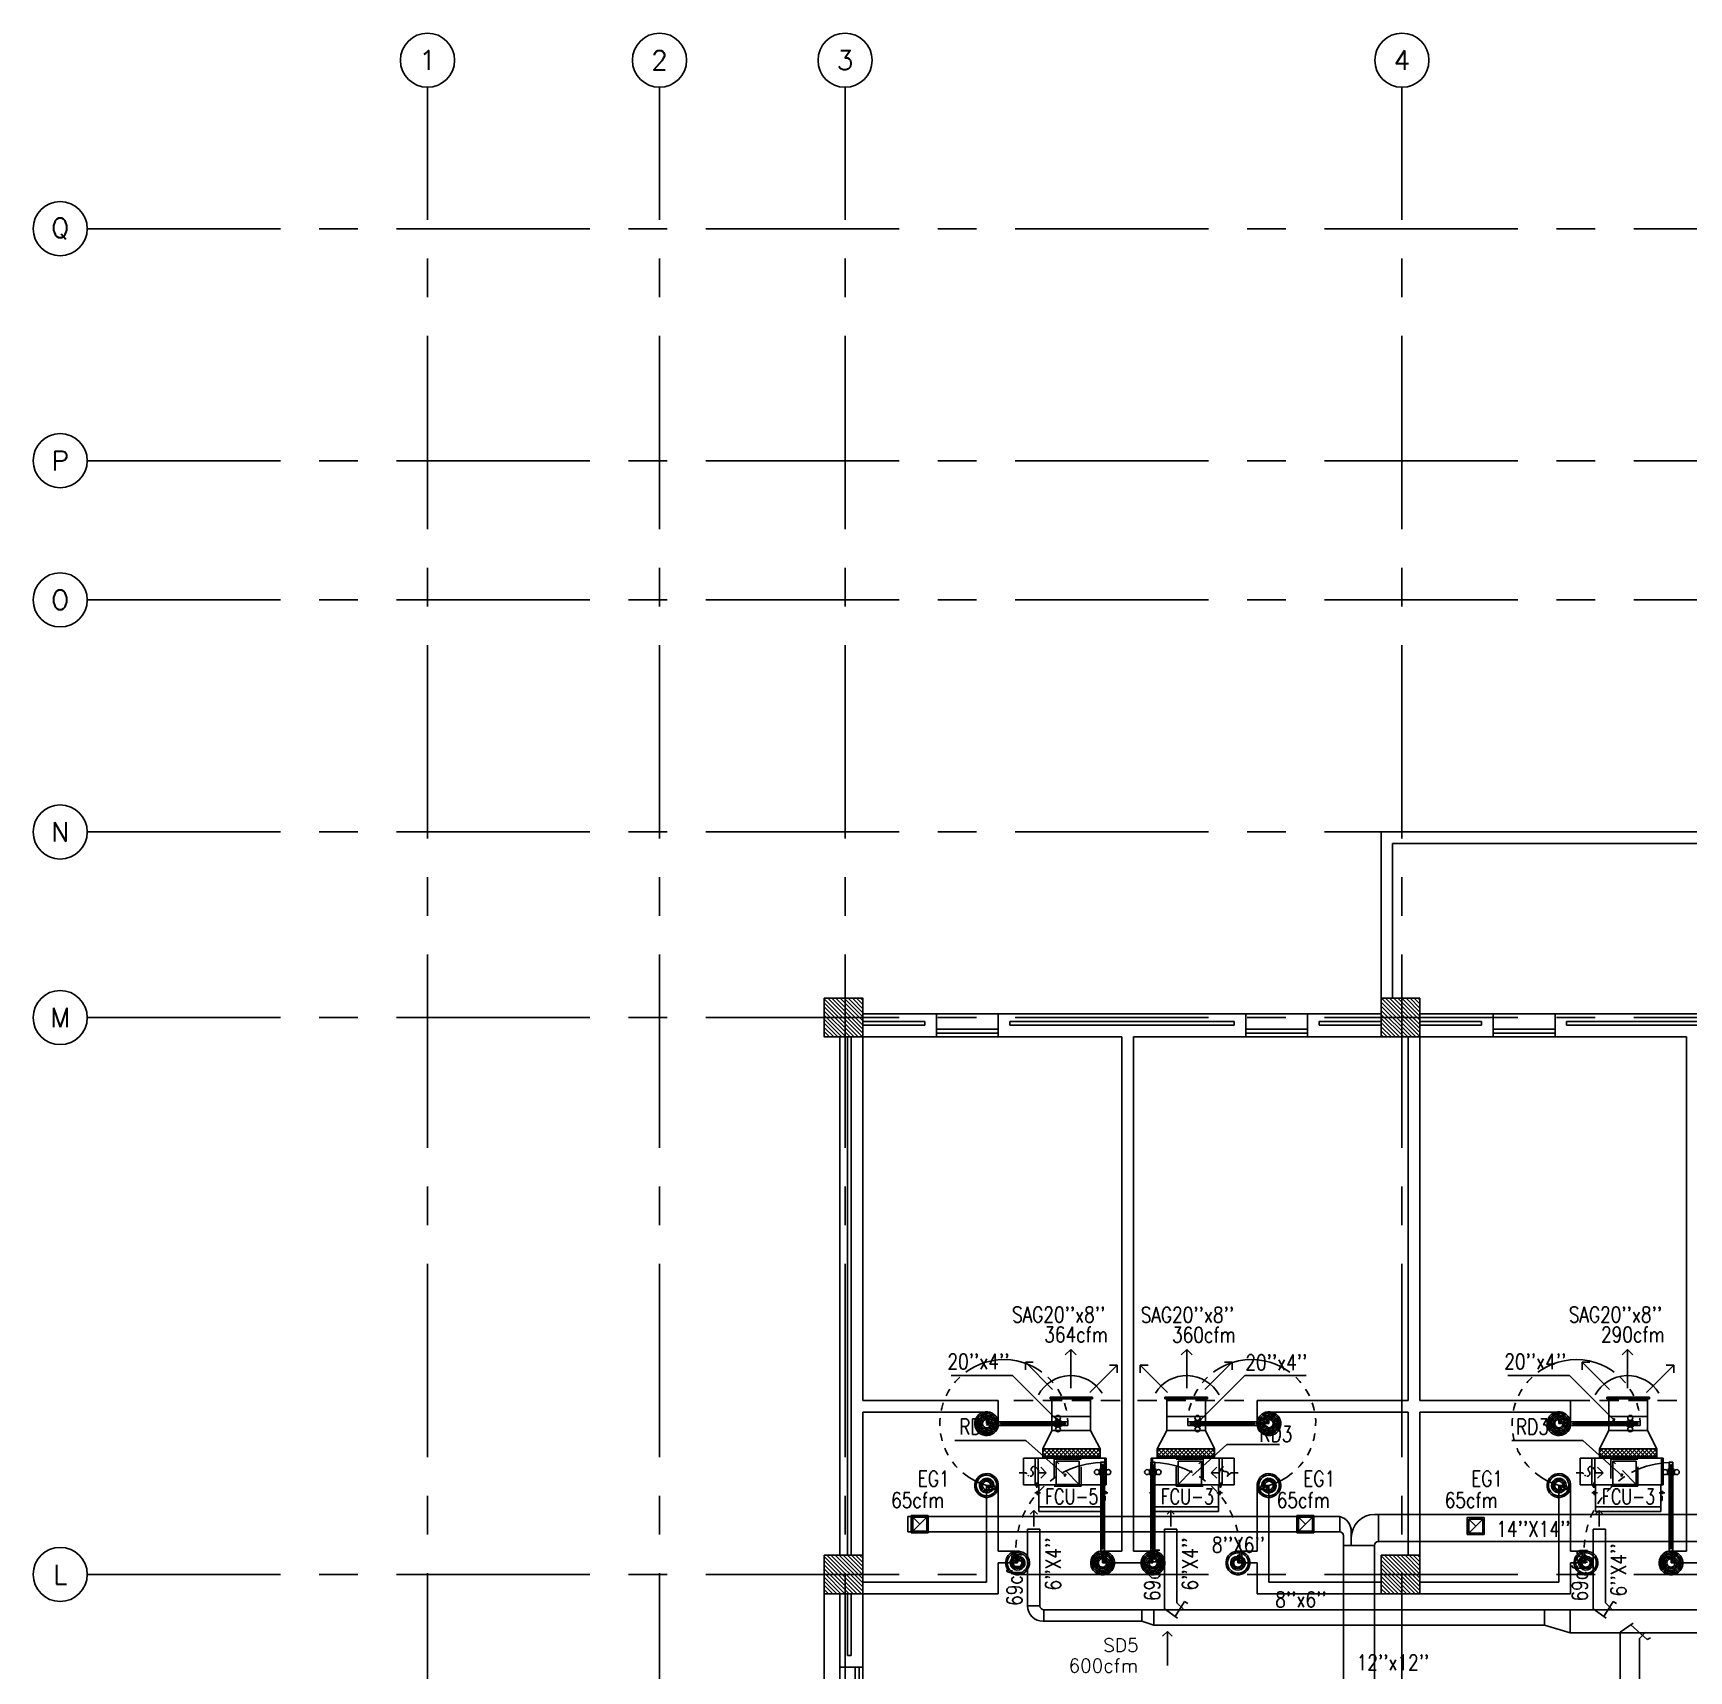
# Model space of a CAD drawing. Extents: x 417866200 to 417866302, y 43498034 to 43498122.
# Drawn here: x 417866199.88 to 417866221.3, y 43498090.81 to 43498111.99 of the extents above; entities that cross this region are included whole.
import ezdxf
from ezdxf.enums import TextEntityAlignment as Align

# ---------------------------------------------------------------- set-up
doc = ezdxf.new("R2010")
doc.units = 0
doc.header["$MEASUREMENT"] = 0
doc.linetypes.add('CENTERX2', pattern=[4, 2.5, -0.5, 0.5, -0.5])
doc.linetypes.add('HIDDEN', pattern=[0.375, 0.25, -0.125])
doc.layers.get('0').update_dxf_attribs({"linetype": 'CONTINUOUS'})
for name, color, linetype in [('AX', 9, 'CONTINUOUS'), ('AX-CR', 2, 'CONTINUOUS'), ('AX-TXT', 6, 'CONTINUOUS'), ('AXES', 11, 'CENTERX2'), ('COL', 7, 'CONTINUOUS'), ('DOOR', 9, 'CONTINUOUS'), ('DUCT', 6, 'CONTINUOUS'), ('EXDUCT', 10, 'CONTINUOUS'), ('FCU', 6, 'CONTINUOUS'), ('HAT', 11, 'CONTINUOUS'), ('INSUL', 9, 'CONTINUOUS'), ('M-EGU.', 2, 'CONTINUOUS'), ('M-FILX', 2, 'CONTINUOUS'), ('M-TEXT', 2, 'CONTINUOUS'), ('PROJ-L', 9, 'CONTINUOUS'), ('PSUPPLY', 3, 'HIDDEN'), ('SCD', 2, 'CONTINUOUS'), ('TEXT-A', 2, 'CONTINUOUS'), ('WALL', 9, 'CONTINUOUS'), ('WIN', 9, 'CONTINUOUS')]:
    doc.layers.add(name, color=color, linetype=linetype)
doc.styles.add('ROMANS', font='ROMANS.shx', dxfattribs={"width": 0.6})

# ---------------------------------------------------------------- blocks, each defined once
blk = doc.blocks.new('AXU')
at = {"layer": 'AX-CR'}
blk.add_circle((0, 350), 350, dxfattribs=at)
at = {"layer": 'AX-TXT', "style": 'ROMANS'}
blk.add_attdef('AX', text='', height=250, dxfattribs=at).set_placement((0, 350), align=Align.MIDDLE)
blk = doc.blocks.new('AXL')
at = {"layer": 'AX-CR'}
blk.add_circle((-350, 0), 350, dxfattribs=at)
at = {"layer": 'AX-TXT', "style": 'ROMANS'}
blk.add_attdef('AX', text='', height=250, dxfattribs=at).set_placement((-350, 0), align=Align.MIDDLE)
blk = doc.blocks.new('*X85')
at = {"color": 0}
for p, q in [((253129, 177132), (253586, 177590)), ((253129, 177185), (253533, 177590)), ((253129, 177238), (253480, 177590)), ((253129, 177291), (253427, 177590)), ((253129, 177344), (253374, 177590)), ((253129, 177397), (253321, 177590)), ((253129, 177450), (253268, 177590)), ((253129, 177503), (253215, 177590)), ((253129, 177557), (253162, 177590)), ((253139, 177090), (253629, 177579)), ((253192, 177090), (253629, 177526)), ((253245, 177090), (253629, 177473)), ((253298, 177090), (253629, 177420)), ((253351, 177090), (253629, 177367)), ((253404, 177090), (253629, 177314)), ((253457, 177090), (253629, 177261)), ((253510, 177090), (253629, 177208)), ((253563, 177090), (253629, 177155)), ((253616, 177090), (253629, 177102))]:
    blk.add_line(p, q, dxfattribs=at)
blk = doc.blocks.new('*X86')
at = {"color": 0}
for p, q in [((245927, 177090), (246427, 177590)), ((245929, 177145), (246374, 177590)), ((245929, 177198), (246321, 177590)), ((245929, 177251), (246267, 177590)), ((245929, 177304), (246214, 177590)), ((245929, 177357), (246161, 177590)), ((245929, 177410), (246108, 177590)), ((245929, 177463), (246055, 177590)), ((245929, 177516), (246002, 177590)), ((245929, 177569), (245949, 177590)), ((245980, 177090), (246429, 177539)), ((246033, 177090), (246429, 177486)), ((246086, 177090), (246429, 177433)), ((246139, 177090), (246429, 177380)), ((246192, 177090), (246429, 177327)), ((246245, 177090), (246429, 177274)), ((246298, 177090), (246429, 177220)), ((246351, 177090), (246429, 177167)), ((246404, 177090), (246429, 177114))]:
    blk.add_line(p, q, dxfattribs=at)
blk = doc.blocks.new('DOOR100')
at = {"layer": 'DOOR', "color": 7, "linetype": 'ByBlock'}
for p, q in [((-75, 1250), (-75, 1300)), ((-75, 1300), (-25, 1300)), ((-25, 1300), (-75, 1300)), ((-25, 1250), (-25, 1300)), ((-91, 1205), (-91, 1140)), ((-82, 1205), (-91, 1205)), ((-82, 1140), (-91, 1140)), ((-82, 1128), (-82, 1218)), ((-75, 1218), (-82, 1218)), ((-82, 1205), (-82, 1140)), ((-75, 1128), (-82, 1128)), ((-58, 1250), (-75, 1250)), ((-58, 1250), (-58, 1270)), ((-42, 1270), (-58, 1270)), ((-42, 1250), (-42, 1270)), ((-25, 1250), (-42, 1250)), ((-25, 1218), (-18, 1218)), ((-25, 1128), (-18, 1128)), ((-18, 1128), (-18, 1218)), ((-18, 1205), (-18, 1140)), ((-18, 1205), (-9, 1205)), ((-18, 1140), (-9, 1140)), ((-9, 1205), (-9, 1140)), ((-1200, 0), (-1200, 150)), ((-1200, 150), (-1175, 150)), ((-1200, 150), (-1200, 0)), ((-1150, 0), (-1200, 114)), ((-1150, 0), (-1200, 40)), ((-1150, 0), (-1200, 0)), ((-1175, 150), (-1175, 100)), ((-1175, 100), (-1150, 100)), ((-1150, 0), (-1163, 100)), ((-1150, 100), (-1150, 0)), ((-75, 200), (-58, 200)), ((-75, 150), (-75, 200)), ((-75, 150), (-25, 150)), ((-58, 200), (-58, 180)), ((-58, 180), (-42, 180)), ((-50, 0), (0, 114)), ((-50, 100), (-50, 0)), ((-50, 0), (-37, 100)), ((-25, 100), (-50, 100)), ((-50, 0), (0, 40)), ((-50, 0), (0, 0)), ((-42, 200), (-25, 200)), ((-42, 180), (-42, 200)), ((-25, 200), (-25, 150)), ((0, 150), (-25, 150)), ((-25, 150), (-25, 100)), ((0, 0), (0, 150)), ((0, 150), (0, 0))]:
    blk.add_line(p, q, dxfattribs=at)
at = {"layer": 'DOOR', "linetype": 'ByBlock'}
for p, q in [((-75, 1250), (-75, 200)), ((-58, 200), (-58, 1250)), ((-42, 200), (-42, 1250)), ((-25, 200), (-25, 1250))]:
    blk.add_line(p, q, dxfattribs=at)
at = {"layer": 'DOOR', "color": 7, "linetype": 'ByBlock'}
for centre in [(-124, 1173), (24, 1173)]:
    blk.add_circle(centre, 32.4, dxfattribs=at)
at = {"layer": 'DOOR', "linetype": 'HIDDEN', "ltscale": 0.5}
blk.add_arc((-25, 150), 1150, 90, 180, dxfattribs=at)
at = {"layer": 'DOOR', "color": 7, "linetype": 'ByBlock'}
for centre, radius, start, end in [((-1150, 0), 154, 103.7142, 108.8947), ((-1150, 0), 134, 100.72, 111.8402), ((-1150, 0), 94.4, 90, 121.9818), ((-1150, 0), 74.4, 90, 132.2236), ((-1150, 0), 54.4, 90, 156.7926), ((-1150, 0), 34.4, 90, 180), ((-1150, 0), 14.4, 90, 180), ((-50, 0), 94.4, 58.0182, 90), ((-50, 0), 74.4, 47.7764, 90), ((-50, 0), 54.4, 23.2074, 90), ((-50, 0), 34.4, 0, 90), ((-50, 0), 14.4, 0, 90), ((-50, 0), 134, 68.1598, 79.28), ((-50, 0), 114, 64.0838, 77.3774), ((-50, 0), 154, 71.1053, 76.2858)]:
    blk.add_arc(centre, radius, start, end, dxfattribs=at)
blk = doc.blocks.new('DOOR90')
at = {"layer": 'DOOR', "color": 7, "linetype": 'ByBlock'}
for p, q in [((-150, 0), (0, 0)), ((-150, 0), (-150, -25)), ((0, -50), (-114, 0)), ((0, -50), (-40, 0)), ((0, -50), (0, 0)), ((-1000, -25), (-1050, -25)), ((-1050, -75), (-1050, -25)), ((-1050, -25), (-1050, -75)), ((-1000, -75), (-1050, -75)), ((-1000, -42), (-1020, -42)), ((-1020, -42), (-1020, -58)), ((-1000, -58), (-1020, -58)), ((-1000, -25), (-1000, -42)), ((-1000, -58), (-1000, -75)), ((-878, -18), (-968, -18)), ((-968, -25), (-968, -18)), ((-968, -75), (-968, -82)), ((-878, -82), (-968, -82)), ((-955, -9), (-890, -9)), ((-955, -18), (-955, -9)), ((-955, -18), (-890, -18)), ((-955, -82), (-890, -82)), ((-955, -82), (-955, -91)), ((-955, -91), (-890, -91)), ((-890, -18), (-890, -9)), ((-890, -82), (-890, -91)), ((-878, -25), (-878, -18)), ((-878, -75), (-878, -82)), ((-200, -25), (-150, -25)), ((-200, -42), (-200, -25)), ((-180, -42), (-200, -42)), ((-200, -58), (-180, -58)), ((-200, -75), (-200, -58)), ((-150, -75), (-200, -75)), ((-180, -58), (-180, -42)), ((-150, -25), (-100, -25)), ((-150, -75), (-150, -25)), ((-100, -25), (-100, -50)), ((0, -50), (-100, -37)), ((-100, -50), (0, -50)), ((0, -850), (-114, -900)), ((-100, -875), (-100, -850)), ((0, -850), (-100, -863)), ((-100, -850), (0, -850)), ((0, -850), (-40, -900)), ((0, -850), (0, -900)), ((-150, -875), (-100, -875)), ((-150, -900), (-150, -875)), ((-150, -900), (0, -900)), ((0, -900), (-150, -900))]:
    blk.add_line(p, q, dxfattribs=at)
at = {"layer": 'DOOR', "linetype": 'ByBlock'}
for p, q in [((-200, -25), (-1000, -25)), ((-200, -42), (-1000, -42)), ((-200, -58), (-1000, -58)), ((-1000, -75), (-200, -75))]:
    blk.add_line(p, q, dxfattribs=at)
at = {"layer": 'DOOR', "color": 7, "linetype": 'ByBlock'}
for centre in [(-923, 24), (-923, -124)]:
    blk.add_circle(centre, 32.4, dxfattribs=at)
for centre, radius, start, end in [((0, -50), 154, 161.1053, 166.2858), ((0, -50), 94.4, 148.0182, 180), ((0, -50), 134, 158.1598, 169.28), ((0, -50), 114, 154.0838, 167.3774), ((0, -50), 74.4, 137.7764, 180), ((0, -50), 54.4, 113.2074, 180), ((0, -50), 34.4, 90, 180), ((0, -50), 14.4, 90, 180), ((0, -850), 94.4, 180, 211.9818), ((0, -850), 74.4, 180, 222.2236), ((0, -850), 54.4, 180, 246.7926), ((0, -850), 34.4, 180, 270), ((0, -850), 14.4, 180, 270), ((0, -850), 154, 193.7142, 198.8947), ((0, -850), 134, 190.72, 201.8402)]:
    blk.add_arc(centre, radius, start, end, dxfattribs=at)
at = {"layer": 'DOOR', "linetype": 'HIDDEN', "ltscale": 0.5}
blk.add_arc((-222, -50), 828, 178.2701, 275.003, dxfattribs=at)
blk = doc.blocks.new('*X94')
at = {"color": 0}
for p, q in [((253129, 169920), (253599, 170390)), ((253129, 169973), (253545, 170390)), ((253129, 170026), (253492, 170390)), ((253129, 170079), (253439, 170390)), ((253129, 170132), (253386, 170390)), ((253129, 170185), (253333, 170390)), ((253129, 170238), (253280, 170390)), ((253129, 170291), (253227, 170390)), ((253129, 170344), (253174, 170390)), ((253152, 169890), (253629, 170367)), ((253205, 169890), (253629, 170314)), ((253258, 169890), (253629, 170261)), ((253311, 169890), (253629, 170208)), ((253364, 169890), (253629, 170155)), ((253417, 169890), (253629, 170102)), ((253470, 169890), (253629, 170049)), ((253523, 169890), (253629, 169996)), ((253576, 169890), (253629, 169942))]:
    blk.add_line(p, q, dxfattribs=at)
blk = doc.blocks.new('COL50')
at = {"layer": 'COL'}
blk.add_lwpolyline([(-250, 250), (-250, -250), (250, -250), (250, 250)], close=True, dxfattribs=at)
blk = doc.blocks.new('*X93')
at = {"color": 0}
for p, q in [((245929, 169932), (246386, 170390)), ((245929, 169985), (246333, 170390)), ((245929, 170038), (246280, 170390)), ((245929, 170091), (246227, 170390)), ((245929, 170144), (246174, 170390)), ((245929, 170197), (246121, 170390)), ((245929, 170250), (246068, 170390)), ((245929, 170303), (246015, 170390)), ((245929, 170357), (245962, 170390)), ((245939, 169890), (246429, 170379)), ((245992, 169890), (246429, 170326)), ((246045, 169890), (246429, 170273)), ((246098, 169890), (246429, 170220)), ((246151, 169890), (246429, 170167)), ((246204, 169890), (246429, 170114)), ((246257, 169890), (246429, 170061)), ((246310, 169890), (246429, 170008)), ((246363, 169890), (246429, 169955)), ((246416, 169890), (246429, 169902))]:
    blk.add_line(p, q, dxfattribs=at)
blk = doc.blocks.new('*X113')
at = {"color": 0}
for p, q in [((16890, -2467), (16943, -2414)), ((16890, -2520), (16990, -2420)), ((16990, -2565), (16890, -2465)), ((16890, -2573), (16990, -2473)), ((16990, -2619), (16890, -2519)), ((16890, -2626), (16990, -2526)), ((16990, -2512), (16892, -2414)), ((16990, -2459), (16945, -2414)), ((16990, -2672), (16890, -2572)), ((16890, -2679), (16990, -2579)), ((16990, -2725), (16890, -2625)), ((16890, -2732), (16990, -2632)), ((16990, -2778), (16890, -2678)), ((16890, -2785), (16990, -2685)), ((16990, -2831), (16890, -2731)), ((16890, -2838), (16990, -2738)), ((16990, -2884), (16890, -2784)), ((16890, -2891), (16990, -2791)), ((16990, -2937), (16890, -2837)), ((16890, -2944), (16990, -2844)), ((16990, -2990), (16890, -2890)), ((16890, -2997), (16990, -2897)), ((16990, -3043), (16890, -2943)), ((16890, -3050), (16990, -2950)), ((16990, -3096), (16890, -2996)), ((16890, -3103), (16990, -3003)), ((16990, -3149), (16890, -3049)), ((16944, -3155), (16890, -3102)), ((16892, -3155), (16990, -3056)), ((16945, -3155), (16990, -3109))]:
    blk.add_line(p, q, dxfattribs=at)
blk = doc.blocks.new('*X114')
at = {"color": 0}
for p, q in [((16890, -2467), (16943, -2414)), ((16890, -2520), (16990, -2420)), ((16990, -2565), (16890, -2465)), ((16890, -2573), (16990, -2473)), ((16990, -2619), (16890, -2519)), ((16890, -2626), (16990, -2526)), ((16990, -2512), (16892, -2414)), ((16990, -2459), (16945, -2414)), ((16990, -2672), (16890, -2572)), ((16890, -2679), (16990, -2579)), ((16990, -2725), (16890, -2625)), ((16890, -2732), (16990, -2632)), ((16990, -2778), (16890, -2678)), ((16890, -2785), (16990, -2685)), ((16990, -2831), (16890, -2731)), ((16890, -2838), (16990, -2738)), ((16990, -2884), (16890, -2784)), ((16890, -2891), (16990, -2791)), ((16990, -2937), (16890, -2837)), ((16890, -2944), (16990, -2844)), ((16990, -2990), (16890, -2890)), ((16890, -2997), (16990, -2897)), ((16990, -3043), (16890, -2943)), ((16890, -3050), (16990, -2950)), ((16990, -3096), (16890, -2996)), ((16890, -3103), (16990, -3003)), ((16990, -3149), (16890, -3049)), ((16944, -3155), (16890, -3102)), ((16892, -3155), (16990, -3056)), ((16945, -3155), (16990, -3109))]:
    blk.add_line(p, q, dxfattribs=at)

msp = doc.modelspace()

# ---------------------------------------------------------------- linework, layer by layer
at = {"layer": 'AXES'}
for p, q in [((417866204.984, 43498033.573), (417866204.984, 43498111.285)), ((417866207.984, 43498033.573), (417866207.984, 43498111.285)), ((417866210.384, 43498033.573), (417866210.384, 43498111.285)), ((417866217.584, 43498033.573), (417866217.584, 43498111.285)), ((417866200.584, 43498109.457), (417866268.624, 43498109.457)), ((417866200.584, 43498106.457), (417866268.624, 43498106.457)), ((417866200.584, 43498104.657), (417866268.624, 43498104.657)), ((417866200.584, 43498101.657), (417866268.624, 43498101.657)), ((417866200.584, 43498099.257), (417866268.624, 43498099.257)), ((417866200.584, 43498092.057), (417866268.624, 43498092.057))]:
    msp.add_line(p, q, dxfattribs=at)
at = {"layer": 'COL'}
for points in [[(417866210.114, 43498099.007), (417866210.114, 43498099.507), (417866210.614, 43498099.507), (417866210.614, 43498099.007)], [(417866217.314, 43498099.007), (417866217.314, 43498099.507), (417866217.814, 43498099.507), (417866217.814, 43498099.007)]]:
    msp.add_lwpolyline(points, close=True, dxfattribs=at)
at = {"layer": 'DUCT', "linetype": 'Continuous'}
for p, q in [((417866213.059, 43498094.101), (417866213.059, 43498093.918)), ((417866213.559, 43498094.101), (417866213.559, 43498093.918)), ((417866214.544, 43498094.101), (417866214.544, 43498093.918)), ((417866215.044, 43498094.101), (417866215.044, 43498093.918)), ((417866220.259, 43498094.101), (417866220.259, 43498093.918)), ((417866220.759, 43498094.101), (417866220.759, 43498093.918)), ((417866213.059, 43498093.918), (417866212.941, 43498093.683)), ((417866213.559, 43498093.918), (417866213.059, 43498093.918)), ((417866213.682, 43498093.683), (417866213.559, 43498093.918)), ((417866214.421, 43498093.683), (417866214.544, 43498093.918)), ((417866214.544, 43498093.918), (417866215.044, 43498093.918)), ((417866215.044, 43498093.918), (417866215.162, 43498093.683)), ((417866220.259, 43498093.918), (417866220.141, 43498093.683)), ((417866220.759, 43498093.918), (417866220.259, 43498093.918)), ((417866220.882, 43498093.683), (417866220.759, 43498093.918))]:
    msp.add_line(p, q, dxfattribs=at)
at = {"layer": 'DUCT'}
for p, q in [((417866212.904, 43498092.641), (417866212.744, 43498092.641)), ((417866212.744, 43498091.651), (417866212.744, 43498092.641)), ((417866212.904, 43498092.641), (417866212.904, 43498091.651)), ((417866214.674, 43498092.641), (417866214.514, 43498092.641)), ((417866214.514, 43498091.611), (417866214.514, 43498092.641)), ((417866214.674, 43498092.641), (417866214.674, 43498091.691)), ((417866220.216, 43498092.641), (417866220.056, 43498092.641)), ((417866220.056, 43498091.611), (417866220.056, 43498092.641)), ((417866220.216, 43498092.641), (417866220.216, 43498091.691)), ((417866212.904, 43498091.651), (417866212.744, 43498091.651)), ((417866214.653, 43498091.514), (417866214.773, 43498091.705)), ((417866214.754, 43498091.611), (417866214.674, 43498091.691)), ((417866214.773, 43498091.705), (417866214.818, 43498091.682)), ((417866214.773, 43498091.705), (417866214.773, 43498091.705)), ((417866220.194, 43498091.514), (417866220.315, 43498091.705)), ((417866220.296, 43498091.611), (417866220.216, 43498091.691)), ((417866220.315, 43498091.705), (417866220.36, 43498091.682)), ((417866220.315, 43498091.705), (417866220.315, 43498091.705)), ((417866212.954, 43498091.601), (417866212.954, 43498091.451)), ((417866234.322, 43498091.601), (417866212.954, 43498091.601)), ((417866214.22, 43498091.601), (417866214.22, 43498091.451)), ((417866214.377, 43498091.401), (417866214.22, 43498091.451)), ((417866214.377, 43498091.601), (417866214.377, 43498091.401)), ((417866214.514, 43498091.611), (417866214.682, 43498091.493)), ((417866219.429, 43498091.401), (417866219.429, 43498091.601)), ((417866219.762, 43498091.301), (417866219.762, 43498091.601)), ((417866220.056, 43498091.611), (417866220.224, 43498091.493)), ((417866219.762, 43498091.301), (417866219.429, 43498091.401)), ((417866220.406, 43498091.31), (417866220.574, 43498091.428)), ((417866220.406, 43498091.31), (417866220.406, 43498089.178)), ((417866220.544, 43498091.407), (417866220.754, 43498091.216)), ((417866220.736, 43498091.31), (417866220.656, 43498091.23)), ((417866220.656, 43498089.178), (417866220.656, 43498091.23)), ((417866220.754, 43498091.216), (417866220.8, 43498091.239)), ((417866220.754, 43498091.216), (417866220.754, 43498091.216))]:
    msp.add_line(p, q, dxfattribs=at)
at = {"layer": 'DUCT', "linetype": 'ByBlock'}
for p, q in [((417866214.22, 43498091.451), (417866212.944, 43498091.451)), ((417866219.429, 43498091.401), (417866214.377, 43498091.401)), ((417866227.096, 43498091.301), (417866219.762, 43498091.301))]:
    msp.add_line(p, q, dxfattribs=at)
at = {"layer": 'DUCT'}
for centre, radius in [((417866212.944, 43498091.651), 0.2), ((417866212.954, 43498091.651), 0.05)]:
    msp.add_arc(centre, radius, 180, 270, dxfattribs=at)
at = {"layer": 'EXDUCT', "linetype": 'ByBlock'}
for p, q in [((417866211.195, 43498092.607), (417866211.195, 43498092.807)), ((417866216.78, 43498092.807), (417866211.195, 43498092.807)), ((417866216.78, 43498092.607), (417866216.78, 43498092.807)), ((417866217.23, 43498092.832), (417866232.976, 43498092.832)), ((417866217.28, 43498092.482), (417866217.28, 43498092.832)), ((417866216.78, 43498092.607), (417866211.195, 43498092.607)), ((417866216.83, 43498080.938), (417866216.83, 43498092.557)), ((417866216.93, 43498092.432), (417866216.93, 43498092.607)), ((417866217.23, 43498092.432), (417866216.83, 43498092.432)), ((417866217.23, 43498087.31), (417866217.23, 43498092.432)), ((417866217.28, 43498092.482), (417866232.976, 43498092.482))]:
    msp.add_line(p, q, dxfattribs=at)
for centre, radius, start, end in [((417866216.73, 43498092.613), 0.2, 358.1396, 75.6002), ((417866217.23, 43498092.532), 0.3, 90, 180), ((417866216.78, 43498092.557), 0.05, 0, 90), ((417866217.28, 43498092.432), 0.05, 90, 180)]:
    msp.add_arc(centre, radius, start, end, dxfattribs=at)
at = {"layer": 'FCU', "color": 3}
for p, q in [((417866212.941, 43498093.683), (417866212.941, 43498093.56)), ((417866213.682, 43498093.683), (417866212.941, 43498093.683)), ((417866213.682, 43498093.583), (417866212.941, 43498093.583)), ((417866213.682, 43498093.683), (417866213.682, 43498093.56)), ((417866214.421, 43498093.683), (417866215.162, 43498093.683)), ((417866214.421, 43498093.683), (417866214.421, 43498093.56)), ((417866214.421, 43498093.583), (417866215.162, 43498093.583)), ((417866215.162, 43498093.683), (417866215.162, 43498093.56)), ((417866220.141, 43498093.683), (417866220.141, 43498093.56)), ((417866220.882, 43498093.683), (417866220.141, 43498093.683)), ((417866220.882, 43498093.583), (417866220.141, 43498093.583)), ((417866220.882, 43498093.683), (417866220.882, 43498093.56)), ((417866212.842, 43498093.56), (417866212.69, 43498093.56)), ((417866212.69, 43498093.56), (417866212.69, 43498093.217)), ((417866212.881, 43498093.217), (417866212.881, 43498093.56)), ((417866213.742, 43498093.217), (417866213.742, 43498093.56)), ((417866214.361, 43498093.217), (417866214.361, 43498093.56)), ((417866215.222, 43498093.217), (417866215.222, 43498093.56)), ((417866215.261, 43498093.56), (417866215.413, 43498093.56)), ((417866215.413, 43498093.56), (417866215.413, 43498093.217)), ((417866220.042, 43498093.56), (417866219.89, 43498093.56)), ((417866219.89, 43498093.56), (417866219.89, 43498093.217)), ((417866220.081, 43498093.217), (417866220.081, 43498093.56)), ((417866220.942, 43498093.217), (417866220.942, 43498093.56)), ((417866212.69, 43498093.217), (417866212.842, 43498093.217)), ((417866212.854, 43498093.192), (417866212.854, 43498093.217)), ((417866212.854, 43498093.192), (417866212.874, 43498093.192)), ((417866212.864, 43498093.176), (417866212.864, 43498093.245)), ((417866212.874, 43498093.192), (417866212.874, 43498093.217)), ((417866215.229, 43498093.192), (417866215.229, 43498093.217)), ((417866215.249, 43498093.192), (417866215.229, 43498093.192)), ((417866215.239, 43498093.176), (417866215.239, 43498093.245)), ((417866215.249, 43498093.192), (417866215.249, 43498093.217)), ((417866215.413, 43498093.217), (417866215.261, 43498093.217)), ((417866219.89, 43498093.217), (417866220.042, 43498093.217)), ((417866220.054, 43498093.192), (417866220.054, 43498093.217)), ((417866220.054, 43498093.192), (417866220.074, 43498093.192)), ((417866220.064, 43498093.176), (417866220.064, 43498093.245)), ((417866220.074, 43498093.192), (417866220.074, 43498093.217)), ((417866212.839, 43498093.113), (417866212.912, 43498093.113)), ((417866212.859, 43498093.123), (417866212.889, 43498093.123)), ((417866212.859, 43498093.103), (417866212.859, 43498093.123)), ((417866212.859, 43498093.103), (417866212.889, 43498093.103)), ((417866212.874, 43498093.084), (417866212.874, 43498093.14)), ((417866213.733, 43498092.932), (417866212.889, 43498092.932)), ((417866213.783, 43498093.113), (417866213.711, 43498093.113)), ((417866213.763, 43498093.123), (417866213.733, 43498093.123)), ((417866213.763, 43498093.103), (417866213.733, 43498093.103)), ((417866213.748, 43498093.068), (417866213.733, 43498093.068)), ((417866213.748, 43498093.013), (417866213.733, 43498093.013)), ((417866213.748, 43498093.093), (417866213.748, 43498093.14)), ((417866213.748, 43498093.013), (417866213.748, 43498093.068)), ((417866213.763, 43498093.103), (417866213.763, 43498093.123)), ((417866214.319, 43498093.113), (417866214.392, 43498093.113)), ((417866214.339, 43498093.103), (417866214.339, 43498093.123)), ((417866214.339, 43498093.123), (417866214.369, 43498093.123)), ((417866214.339, 43498093.103), (417866214.369, 43498093.103)), ((417866214.354, 43498093.093), (417866214.354, 43498093.14)), ((417866214.354, 43498093.068), (417866214.369, 43498093.068)), ((417866214.354, 43498093.013), (417866214.354, 43498093.068)), ((417866214.354, 43498093.013), (417866214.369, 43498093.013)), ((417866214.369, 43498092.932), (417866215.214, 43498092.932)), ((417866215.264, 43498093.113), (417866215.191, 43498093.113)), ((417866215.244, 43498093.123), (417866215.214, 43498093.123)), ((417866215.244, 43498093.103), (417866215.214, 43498093.103)), ((417866215.229, 43498093.084), (417866215.229, 43498093.14)), ((417866215.244, 43498093.103), (417866215.244, 43498093.123)), ((417866220.039, 43498093.113), (417866220.112, 43498093.113)), ((417866220.059, 43498093.123), (417866220.089, 43498093.123)), ((417866220.059, 43498093.103), (417866220.059, 43498093.123)), ((417866220.059, 43498093.103), (417866220.089, 43498093.103)), ((417866220.074, 43498093.084), (417866220.074, 43498093.14)), ((417866220.933, 43498092.932), (417866220.089, 43498092.932)), ((417866220.983, 43498093.113), (417866220.911, 43498093.113)), ((417866220.963, 43498093.123), (417866220.933, 43498093.123)), ((417866220.963, 43498093.103), (417866220.933, 43498093.103)), ((417866220.948, 43498093.068), (417866220.933, 43498093.068)), ((417866220.948, 43498093.013), (417866220.933, 43498093.013)), ((417866220.948, 43498093.093), (417866220.948, 43498093.14)), ((417866220.948, 43498093.013), (417866220.948, 43498093.068)), ((417866220.963, 43498093.103), (417866220.963, 43498093.123))]:
    msp.add_line(p, q, dxfattribs=at)
at = {"layer": 'FCU', "color": 6}
for p, q in [((417866212.842, 43498093.56), (417866212.842, 43498093.217)), ((417866213.762, 43498093.56), (417866212.842, 43498093.56)), ((417866213.762, 43498093.217), (417866213.762, 43498093.56)), ((417866214.341, 43498093.217), (417866214.341, 43498093.56)), ((417866214.341, 43498093.56), (417866215.261, 43498093.56)), ((417866215.261, 43498093.56), (417866215.261, 43498093.217)), ((417866220.042, 43498093.56), (417866220.042, 43498093.217)), ((417866220.962, 43498093.56), (417866220.042, 43498093.56)), ((417866220.962, 43498093.217), (417866220.962, 43498093.56)), ((417866212.842, 43498093.217), (417866213.762, 43498093.217)), ((417866212.889, 43498092.871), (417866212.889, 43498093.217)), ((417866213.733, 43498092.871), (417866213.733, 43498093.217)), ((417866215.261, 43498093.217), (417866214.341, 43498093.217)), ((417866214.369, 43498092.871), (417866214.369, 43498093.217)), ((417866215.214, 43498092.871), (417866215.214, 43498093.217)), ((417866220.042, 43498093.217), (417866220.962, 43498093.217)), ((417866220.089, 43498092.871), (417866220.089, 43498093.217)), ((417866220.933, 43498092.871), (417866220.933, 43498093.217)), ((417866213.733, 43498092.871), (417866212.889, 43498092.871)), ((417866214.369, 43498092.871), (417866215.214, 43498092.871)), ((417866220.933, 43498092.871), (417866220.089, 43498092.871))]:
    msp.add_line(p, q, dxfattribs=at)
at = {"layer": 'FCU', "color": 2}
for p, q in [((417866214.594, 43498092.883), (417866214.547, 43498092.836)), ((417866214.594, 43498092.676), (417866214.594, 43498092.883)), ((417866214.641, 43498092.836), (417866214.594, 43498092.883))]:
    msp.add_line(p, q, dxfattribs=at)
at = {"layer": 'INSUL'}
for p, q in [((417866211.414, 43498099.207), (417866210.614, 43498099.207)), ((417866211.414, 43498099.157), (417866210.614, 43498099.157)), ((417866211.414, 43498099.207), (417866211.414, 43498099.157)), ((417866212.514, 43498099.207), (417866212.514, 43498099.157)), ((417866212.514, 43498099.207), (417866215.414, 43498099.207)), ((417866212.514, 43498099.157), (417866215.414, 43498099.157)), ((417866215.414, 43498099.207), (417866215.414, 43498099.157)), ((417866216.514, 43498099.207), (417866216.514, 43498099.157)), ((417866217.314, 43498099.207), (417866216.514, 43498099.207)), ((417866217.314, 43498099.157), (417866216.514, 43498099.157)), ((417866218.614, 43498099.207), (417866217.814, 43498099.207)), ((417866218.614, 43498099.157), (417866217.814, 43498099.157)), ((417866218.614, 43498099.207), (417866218.614, 43498099.157)), ((417866219.714, 43498099.207), (417866219.714, 43498099.157)), ((417866219.714, 43498099.207), (417866222.614, 43498099.207)), ((417866219.714, 43498099.157), (417866222.614, 43498099.157)), ((417866210.414, 43498092.307), (417866210.414, 43498099.007)), ((417866210.464, 43498092.307), (417866210.464, 43498099.007)), ((417866210.414, 43498091.807), (417866210.414, 43498091.007)), ((417866210.464, 43498091.807), (417866210.464, 43498091.007)), ((417866210.464, 43498091.007), (417866210.414, 43498091.007))]:
    msp.add_line(p, q, dxfattribs=at)
at = {"layer": 'M-EGU.'}
for p, q in [((417866213.302, 43498094.967), (417866213.231, 43498094.896)), ((417866213.302, 43498094.967), (417866213.372, 43498094.896)), ((417866213.302, 43498094.467), (417866213.302, 43498094.967)), ((417866214.801, 43498094.967), (417866214.73, 43498094.896)), ((417866214.801, 43498094.967), (417866214.872, 43498094.896)), ((417866214.801, 43498094.467), (417866214.801, 43498094.967)), ((417866220.502, 43498094.967), (417866220.431, 43498094.896)), ((417866220.502, 43498094.967), (417866220.572, 43498094.896)), ((417866220.502, 43498094.467), (417866220.502, 43498094.967)), ((417866212.715, 43498094.803), (417866212.715, 43498094.703)), ((417866212.715, 43498094.803), (417866212.815, 43498094.803)), ((417866213.068, 43498094.45), (417866212.715, 43498094.803)), ((417866213.549, 43498094.41), (417866213.902, 43498094.763)), ((417866213.902, 43498094.763), (417866213.802, 43498094.763)), ((417866213.902, 43498094.763), (417866213.902, 43498094.663)), ((417866214.201, 43498094.763), (417866214.201, 43498094.663)), ((417866214.201, 43498094.763), (417866214.301, 43498094.763)), ((417866214.554, 43498094.41), (417866214.201, 43498094.763)), ((417866215.035, 43498094.45), (417866215.388, 43498094.803)), ((417866215.388, 43498094.803), (417866215.288, 43498094.803)), ((417866215.388, 43498094.803), (417866215.388, 43498094.703)), ((417866219.915, 43498094.803), (417866219.915, 43498094.703)), ((417866219.915, 43498094.803), (417866220.015, 43498094.803)), ((417866220.268, 43498094.45), (417866219.915, 43498094.803)), ((417866220.749, 43498094.41), (417866221.102, 43498094.763)), ((417866221.102, 43498094.763), (417866221.002, 43498094.763)), ((417866221.102, 43498094.763), (417866221.102, 43498094.663)), ((417866213.034, 43498094.351), (417866213.034, 43498094.326)), ((417866213.584, 43498094.351), (417866213.034, 43498094.351)), ((417866213.584, 43498094.326), (417866213.034, 43498094.326)), ((417866213.059, 43498094.326), (417866213.059, 43498094.101)), ((417866213.559, 43498094.326), (417866213.559, 43498094.101)), ((417866213.584, 43498094.351), (417866213.584, 43498094.326)), ((417866214.519, 43498094.351), (417866214.519, 43498094.326)), ((417866214.519, 43498094.351), (417866215.069, 43498094.351)), ((417866214.519, 43498094.326), (417866215.069, 43498094.326)), ((417866214.544, 43498094.326), (417866214.544, 43498094.101)), ((417866215.044, 43498094.326), (417866215.044, 43498094.101)), ((417866215.069, 43498094.351), (417866215.069, 43498094.326)), ((417866220.234, 43498094.351), (417866220.234, 43498094.326)), ((417866220.784, 43498094.351), (417866220.234, 43498094.351)), ((417866220.784, 43498094.326), (417866220.234, 43498094.326)), ((417866220.259, 43498094.326), (417866220.259, 43498094.101)), ((417866220.759, 43498094.326), (417866220.759, 43498094.101)), ((417866220.784, 43498094.351), (417866220.784, 43498094.326)), ((417866213.559, 43498094.101), (417866213.059, 43498094.101)), ((417866214.544, 43498094.101), (417866215.044, 43498094.101)), ((417866220.759, 43498094.101), (417866220.259, 43498094.101)), ((417866212.724, 43498093.372), (417866212.636, 43498093.372)), ((417866212.985, 43498093.372), (417866212.884, 43498093.372)), ((417866212.985, 43498093.372), (417866212.914, 43498093.443)), ((417866212.914, 43498093.301), (417866212.985, 43498093.372)), ((417866213.112, 43498093.522), (417866213.112, 43498093.222)), ((417866213.412, 43498093.522), (417866213.112, 43498093.522)), ((417866213.412, 43498093.222), (417866213.412, 43498093.522)), ((417866214.691, 43498093.222), (417866214.691, 43498093.522)), ((417866214.691, 43498093.522), (417866214.991, 43498093.522)), ((417866214.991, 43498093.522), (417866214.991, 43498093.222)), ((417866215.118, 43498093.372), (417866215.189, 43498093.443)), ((417866215.189, 43498093.301), (417866215.118, 43498093.372)), ((417866215.118, 43498093.372), (417866215.219, 43498093.372)), ((417866215.378, 43498093.372), (417866215.467, 43498093.372)), ((417866219.924, 43498093.372), (417866219.836, 43498093.372)), ((417866220.185, 43498093.372), (417866220.084, 43498093.372)), ((417866220.185, 43498093.372), (417866220.114, 43498093.443)), ((417866220.114, 43498093.301), (417866220.185, 43498093.372)), ((417866220.312, 43498093.522), (417866220.312, 43498093.222)), ((417866220.612, 43498093.522), (417866220.312, 43498093.522)), ((417866220.612, 43498093.222), (417866220.612, 43498093.522)), ((417866213.112, 43498093.222), (417866213.412, 43498093.222)), ((417866214.991, 43498093.222), (417866214.691, 43498093.222)), ((417866220.312, 43498093.222), (417866220.612, 43498093.222)), ((417866212.824, 43498092.883), (417866212.777, 43498092.836)), ((417866212.824, 43498092.676), (417866212.824, 43498092.883)), ((417866212.871, 43498092.836), (417866212.824, 43498092.883)), ((417866220.136, 43498092.883), (417866220.089, 43498092.836)), ((417866220.136, 43498092.676), (417866220.136, 43498092.883)), ((417866220.136, 43498092.883), (417866220.183, 43498092.836)), ((417866214.551, 43498091.318), (417866214.49, 43498091.257)), ((417866214.551, 43498090.879), (417866214.551, 43498091.318)), ((417866214.551, 43498091.318), (417866214.612, 43498091.257))]:
    msp.add_line(p, q, dxfattribs=at)
at = {"layer": 'M-EGU.', "linetype": 'HIDDEN'}
for p, q in [((417866212.564, 43498094.307), (417866213.976, 43498094.307)), ((417866219.764, 43498094.307), (417866221.176, 43498094.307)), ((417866213.087, 43498093.547), (417866213.087, 43498093.197)), ((417866213.437, 43498093.547), (417866213.087, 43498093.547)), ((417866213.412, 43498093.222), (417866213.112, 43498093.522)), ((417866213.437, 43498093.197), (417866213.437, 43498093.547)), ((417866214.666, 43498093.197), (417866214.666, 43498093.547)), ((417866214.666, 43498093.547), (417866215.016, 43498093.547)), ((417866214.691, 43498093.222), (417866214.991, 43498093.522)), ((417866215.016, 43498093.547), (417866215.016, 43498093.197)), ((417866220.287, 43498093.547), (417866220.287, 43498093.197)), ((417866220.637, 43498093.547), (417866220.287, 43498093.547)), ((417866220.612, 43498093.222), (417866220.312, 43498093.522)), ((417866220.637, 43498093.197), (417866220.637, 43498093.547)), ((417866213.087, 43498093.197), (417866213.437, 43498093.197)), ((417866215.016, 43498093.197), (417866214.666, 43498093.197)), ((417866220.287, 43498093.197), (417866220.637, 43498093.197))]:
    msp.add_line(p, q, dxfattribs=at)
at = {"layer": 'M-EGU.'}
msp.add_lwpolyline([(417866215.378, 43498093.372, 0.1324), (417866215.356, 43498093.34, 0.15664), (417866215.325, 43498093.327, 0.736612), (417866215.3, 43498093.39, -0.774232), (417866215.272, 43498093.451, -0.203349), (417866215.23, 43498093.423, -0.193808), (417866215.219, 43498093.372)], format="xyb", dxfattribs=at)
for centre, radius, start, end in [((417866213.302, 43498094.151), 0.477, 31.8651, 151.4703), ((417866214.801, 43498094.151), 0.477, 28.5297, 148.1349), ((417866220.502, 43498094.151), 0.477, 31.8651, 151.4703), ((417866212.795, 43498093.397), 0.0752, 199.6204, 229.7888), ((417866212.78, 43498093.363), 0.0355, 265.3988, 50.9021), ((417866212.825, 43498093.417), 0.0345, 79.9093, 230.902), ((417866212.819, 43498093.387), 0.0644, 33.9321, 79.9093), ((417866212.814, 43498093.384), 0.0704, 350.0584, 33.932), ((417866219.995, 43498093.397), 0.0752, 199.6204, 229.7888), ((417866219.98, 43498093.363), 0.0355, 265.3988, 50.9021), ((417866220.025, 43498093.417), 0.0345, 79.9093, 230.902), ((417866220.019, 43498093.387), 0.0644, 33.9321, 79.9093), ((417866220.014, 43498093.384), 0.0704, 350.0584, 33.932), ((417866212.782, 43498093.381), 0.0545, 229.7888, 265.3988), ((417866219.982, 43498093.381), 0.0545, 229.7888, 265.3988)]:
    msp.add_arc(centre, radius, start, end, dxfattribs=at)
at = {"layer": 'M-FILX', "color": 2, "linetype": 'HIDDEN'}
for p, q in [((417866212.564, 43498094.307), (417866213.976, 43498094.307)), ((417866215.539, 43498094.307), (417866214.126, 43498094.307)), ((417866219.764, 43498094.307), (417866221.176, 43498094.307))]:
    msp.add_line(p, q, dxfattribs=at)
at = {"layer": 'PROJ-L', "linetype": 'Continuous'}
for p, q in [((417866217.314, 43498101.657), (417866217.314, 43498099.507)), ((417866217.314, 43498101.657), (417866235.814, 43498101.657)), ((417866217.464, 43498101.507), (417866217.464, 43498099.507)), ((417866217.464, 43498101.507), (417866235.664, 43498101.507))]:
    msp.add_line(p, q, dxfattribs=at)
at = {"layer": 'PROJ-L'}
msp.add_line((417866210.114, 43498085.107), (417866210.114, 43498091.807), dxfattribs=at)
at = {"layer": 'PSUPPLY', "color": 4, "linetype": 'Continuous'}
for p, q in [((417866212.55, 43498094.628), (417866211.755, 43498094.628)), ((417866213.128, 43498094.051), (417866212.55, 43498094.628)), ((417866214.975, 43498094.051), (417866215.553, 43498094.628)), ((417866215.553, 43498094.628), (417866216.348, 43498094.628)), ((417866219.75, 43498094.628), (417866218.955, 43498094.628)), ((417866220.328, 43498094.051), (417866219.75, 43498094.628)), ((417866212.722, 43498093.789), (417866211.805, 43498093.789)), ((417866213.228, 43498093.337), (417866212.722, 43498093.789)), ((417866219.922, 43498093.789), (417866219.005, 43498093.789)), ((417866220.428, 43498093.337), (417866219.922, 43498093.789)), ((417866214.875, 43498093.337), (417866215.32, 43498093.735)), ((417866215.32, 43498093.735), (417866216.001, 43498093.735))]:
    msp.add_line(p, q, dxfattribs=at)
at = {"layer": 'PSUPPLY', "color": 4, "linetype": 'Continuous', "const_width": 0.025}
msp.add_lwpolyline([(417866214.863, 43498093.342, -1), (417866214.888, 43498093.342, -1)], format="xyb", close=True, dxfattribs=at)
at = {"layer": 'PSUPPLY', "color": 4, "linetype": 'Continuous'}
for centre, start, end in [((417866213.126, 43498094.056), 0, 180), ((417866213.126, 43498094.056), 180, 0), ((417866214.977, 43498094.056), 0, 180), ((417866214.977, 43498094.056), 180, 0), ((417866220.326, 43498094.056), 0, 180), ((417866220.326, 43498094.056), 180, 0), ((417866213.228, 43498093.342), 0, 180), ((417866213.228, 43498093.342), 180, 0), ((417866220.428, 43498093.342), 0, 180), ((417866220.428, 43498093.342), 180, 0)]:
    msp.add_arc(centre, 0.0125, start, end, dxfattribs=at)
at = {"layer": 'SCD', "linetype": 'HIDDEN'}
for p, q in [((417866211.24, 43498092.817), (417866211.24, 43498092.597)), ((417866211.46, 43498092.817), (417866211.24, 43498092.817)), ((417866211.44, 43498092.797), (417866211.26, 43498092.617)), ((417866211.46, 43498092.597), (417866211.46, 43498092.817)), ((417866216.227, 43498092.817), (417866216.227, 43498092.597)), ((417866216.447, 43498092.817), (417866216.227, 43498092.817)), ((417866216.427, 43498092.797), (417866216.247, 43498092.617)), ((417866216.447, 43498092.597), (417866216.447, 43498092.817)), ((417866218.429, 43498092.792), (417866218.429, 43498092.572)), ((417866218.649, 43498092.792), (417866218.429, 43498092.792)), ((417866218.629, 43498092.772), (417866218.449, 43498092.592)), ((417866218.649, 43498092.572), (417866218.649, 43498092.792)), ((417866211.24, 43498092.597), (417866211.46, 43498092.597)), ((417866216.227, 43498092.597), (417866216.447, 43498092.597)), ((417866218.429, 43498092.572), (417866218.649, 43498092.572))]:
    msp.add_line(p, q, dxfattribs=at)
at = {"layer": 'SCD'}
for p, q in [((417866211.26, 43498092.797), (417866211.26, 43498092.617)), ((417866211.44, 43498092.797), (417866211.26, 43498092.797)), ((417866211.44, 43498092.617), (417866211.44, 43498092.797)), ((417866216.247, 43498092.797), (417866216.247, 43498092.617)), ((417866216.427, 43498092.797), (417866216.247, 43498092.797)), ((417866216.427, 43498092.617), (417866216.427, 43498092.797)), ((417866218.449, 43498092.772), (417866218.449, 43498092.592)), ((417866218.629, 43498092.772), (417866218.449, 43498092.772)), ((417866218.629, 43498092.592), (417866218.629, 43498092.772)), ((417866211.26, 43498092.617), (417866211.44, 43498092.617)), ((417866216.247, 43498092.617), (417866216.427, 43498092.617)), ((417866218.449, 43498092.592), (417866218.629, 43498092.592))]:
    msp.add_line(p, q, dxfattribs=at)
at = {"layer": 'SCD', "linetype": 'ByBlock'}
for p, q in [((417866211.35, 43498092.707), (417866211.26, 43498092.797)), ((417866216.337, 43498092.707), (417866216.247, 43498092.797)), ((417866218.539, 43498092.682), (417866218.449, 43498092.772))]:
    msp.add_line(p, q, dxfattribs=at)
at = {"layer": 'WALL'}
for p, q in [((417866210.614, 43498099.307), (417866211.564, 43498099.307)), ((417866211.564, 43498099.307), (417866211.564, 43498099.007)), ((417866212.364, 43498099.307), (417866212.364, 43498099.007)), ((417866212.364, 43498099.307), (417866215.564, 43498099.307)), ((417866215.564, 43498099.307), (417866215.564, 43498099.007)), ((417866216.364, 43498099.307), (417866216.364, 43498099.007)), ((417866217.314, 43498099.307), (417866216.364, 43498099.307)), ((417866217.814, 43498099.307), (417866218.764, 43498099.307)), ((417866218.764, 43498099.307), (417866218.764, 43498099.007)), ((417866219.564, 43498099.307), (417866219.564, 43498099.007)), ((417866219.564, 43498099.307), (417866222.764, 43498099.307)), ((417866210.314, 43498092.307), (417866210.314, 43498099.007)), ((417866210.614, 43498099.007), (417866211.564, 43498099.007)), ((417866210.614, 43498094.307), (417866210.614, 43498099.007)), ((417866212.364, 43498099.007), (417866213.964, 43498099.007)), ((417866213.964, 43498092.357), (417866213.964, 43498099.007)), ((417866214.114, 43498099.007), (417866215.564, 43498099.007)), ((417866214.114, 43498092.357), (417866214.114, 43498099.007)), ((417866217.314, 43498099.007), (417866216.364, 43498099.007)), ((417866217.664, 43498094.307), (417866217.664, 43498099.007)), ((417866217.814, 43498099.007), (417866218.764, 43498099.007)), ((417866217.814, 43498094.307), (417866217.814, 43498099.007)), ((417866219.564, 43498099.007), (417866221.264, 43498099.007)), ((417866221.264, 43498092.357), (417866221.264, 43498099.007)), ((417866212.364, 43498094.307), (417866210.614, 43498094.307)), ((417866212.364, 43498094.057), (417866212.364, 43498094.307)), ((417866215.714, 43498094.057), (417866215.714, 43498094.307)), ((417866215.714, 43498094.307), (417866217.664, 43498094.307)), ((417866219.764, 43498094.307), (417866217.814, 43498094.307)), ((417866219.764, 43498094.057), (417866219.764, 43498094.307)), ((417866210.614, 43498092.307), (417866210.614, 43498094.157)), ((417866212.214, 43498094.157), (417866210.614, 43498094.157)), ((417866212.214, 43498094.057), (417866212.214, 43498094.157)), ((417866212.364, 43498094.057), (417866212.214, 43498094.057)), ((417866215.714, 43498094.057), (417866215.864, 43498094.057)), ((417866215.864, 43498094.057), (417866215.864, 43498094.157)), ((417866215.864, 43498094.157), (417866217.664, 43498094.157)), ((417866217.664, 43498092.307), (417866217.664, 43498094.157)), ((417866217.814, 43498092.307), (417866217.814, 43498094.157)), ((417866219.614, 43498094.157), (417866217.814, 43498094.157)), ((417866219.614, 43498094.057), (417866219.614, 43498094.157)), ((417866219.764, 43498094.057), (417866219.614, 43498094.057)), ((417866212.364, 43498093.157), (417866212.214, 43498093.157)), ((417866212.214, 43498091.957), (417866212.214, 43498093.157)), ((417866212.364, 43498092.357), (417866212.364, 43498093.157)), ((417866215.714, 43498093.157), (417866215.864, 43498093.157)), ((417866215.714, 43498092.357), (417866215.714, 43498093.157)), ((417866215.864, 43498091.957), (417866215.864, 43498093.157)), ((417866219.764, 43498093.157), (417866219.614, 43498093.157)), ((417866219.614, 43498091.957), (417866219.614, 43498093.157)), ((417866219.764, 43498092.357), (417866219.764, 43498093.157)), ((417866212.364, 43498091.807), (417866212.364, 43498092.207)), ((417866215.714, 43498091.807), (417866215.714, 43498092.207)), ((417866219.764, 43498091.807), (417866219.764, 43498092.207)), ((417866210.314, 43498091.807), (417866210.314, 43498091.657)), ((417866210.314, 43498090.857), (417866210.314, 43498091.657)), ((417866210.314, 43498091.657), (417866210.314, 43498090.857)), ((417866210.614, 43498091.807), (417866210.614, 43498090.857)), ((417866210.614, 43498090.857), (417866210.614, 43498091.691)), ((417866210.314, 43498090.857), (417866210.614, 43498090.857))]:
    msp.add_line(p, q, dxfattribs=at)
at = {"layer": 'WALL', "linetype": 'ByBlock'}
for p, q in [((417866212.364, 43498092.357), (417866212.564, 43498092.357)), ((417866213.764, 43498092.357), (417866213.964, 43498092.357)), ((417866214.314, 43498092.357), (417866214.114, 43498092.357)), ((417866215.714, 43498092.357), (417866215.514, 43498092.357)), ((417866219.764, 43498092.357), (417866219.914, 43498092.357)), ((417866221.114, 43498092.357), (417866221.264, 43498092.357)), ((417866212.364, 43498092.207), (417866212.564, 43498092.207)), ((417866213.764, 43498092.207), (417866214.314, 43498092.207)), ((417866215.714, 43498092.207), (417866215.514, 43498092.207)), ((417866219.764, 43498092.207), (417866219.914, 43498092.207)), ((417866221.114, 43498092.207), (417866221.564, 43498092.207)), ((417866212.214, 43498091.957), (417866210.614, 43498091.957)), ((417866212.214, 43498091.957), (417866210.614, 43498091.957)), ((417866217.318, 43498091.957), (417866215.864, 43498091.957)), ((417866217.318, 43498091.957), (417866215.864, 43498091.957)), ((417866215.864, 43498091.957), (417866217.318, 43498091.957)), ((417866215.864, 43498091.957), (417866217.318, 43498091.957)), ((417866217.814, 43498091.957), (417866219.614, 43498091.957)), ((417866219.614, 43498091.957), (417866217.814, 43498091.957)), ((417866219.614, 43498091.957), (417866217.814, 43498091.957)), ((417866210.589, 43498091.807), (417866212.364, 43498091.807)), ((417866210.589, 43498091.807), (417866212.364, 43498091.807)), ((417866212.364, 43498091.807), (417866210.589, 43498091.807)), ((417866217.318, 43498091.807), (417866215.714, 43498091.807)), ((417866217.318, 43498091.807), (417866215.714, 43498091.807)), ((417866215.714, 43498091.807), (417866217.318, 43498091.807)), ((417866217.814, 43498091.807), (417866219.764, 43498091.807)), ((417866217.814, 43498091.807), (417866219.764, 43498091.807)), ((417866219.764, 43498091.807), (417866217.814, 43498091.807))]:
    msp.add_line(p, q, dxfattribs=at)
at = {"layer": 'WALL', "color": 2, "linetype": 'ByBlock'}
for p, q in [((417866212.564, 43498092.207), (417866212.564, 43498092.357)), ((417866213.764, 43498092.207), (417866213.764, 43498092.357)), ((417866214.314, 43498092.207), (417866214.314, 43498092.357)), ((417866215.514, 43498092.207), (417866215.514, 43498092.357)), ((417866219.914, 43498092.207), (417866219.914, 43498092.357)), ((417866221.114, 43498092.207), (417866221.114, 43498092.357))]:
    msp.add_line(p, q, dxfattribs=at)
at = {"layer": 'WALL', "linetype": 'ByBlock', "ltscale": 0.3}
for points in [[(417866210.114, 43498099.507), (417866210.614, 43498099.507), (417866210.614, 43498099.007), (417866210.114, 43498099.007)], [(417866217.314, 43498099.507), (417866217.816, 43498099.507), (417866217.816, 43498099.007), (417866217.314, 43498099.007)], [(417866210.114, 43498092.307), (417866210.614, 43498092.307), (417866210.614, 43498091.807), (417866210.114, 43498091.807)], [(417866217.314, 43498092.307), (417866217.814, 43498092.307), (417866217.814, 43498091.807), (417866217.314, 43498091.807)]]:
    msp.add_lwpolyline(points, close=True, dxfattribs=at)
at = {"layer": 'WIN'}
for p, q in [((417866212.364, 43498099.307), (417866211.564, 43498099.307)), ((417866216.364, 43498099.307), (417866215.564, 43498099.307)), ((417866219.564, 43498099.307), (417866218.764, 43498099.307)), ((417866212.364, 43498099.107), (417866211.564, 43498099.107)), ((417866212.364, 43498099.057), (417866211.564, 43498099.057)), ((417866212.364, 43498099.007), (417866211.564, 43498099.007)), ((417866216.364, 43498099.107), (417866215.564, 43498099.107)), ((417866216.364, 43498099.057), (417866215.564, 43498099.057)), ((417866216.364, 43498099.007), (417866215.564, 43498099.007)), ((417866219.564, 43498099.107), (417866218.764, 43498099.107)), ((417866219.564, 43498099.057), (417866218.764, 43498099.057)), ((417866219.564, 43498099.007), (417866218.764, 43498099.007)), ((417866210.314, 43498090.057), (417866210.314, 43498090.857)), ((417866210.314, 43498090.855), (417866210.314, 43498090.857)), ((417866210.514, 43498090.057), (417866210.514, 43498090.857)), ((417866210.564, 43498090.057), (417866210.564, 43498090.857)), ((417866210.564, 43498090.057), (417866210.564, 43498090.857)), ((417866210.614, 43498090.057), (417866210.614, 43498090.857)), ((417866210.614, 43498090.855), (417866210.614, 43498090.857))]:
    msp.add_line(p, q, dxfattribs=at)
at = {"layer": 'WIN', "color": 2}
msp.add_line((417866213.002, 43498091.705), (417866213.002, 43498091.705), dxfattribs=at)

# ---------------------------------------------------------------- block references
at = {"layer": 'AX', "xscale": 0.0009999871253967285, "yscale": 0.001000002026557922, "zscale": 0.001}
for name, p, values in [('AXU', (417866204.984, 43498111.285), {'AX': '1'}), ('AXU', (417866207.984, 43498111.285), {'AX': '2'}), ('AXU', (417866210.384, 43498111.285), {'AX': '3'}), ('AXU', (417866217.584, 43498111.285), {'AX': '4'}), ('AXL', (417866200.584, 43498109.457), {'AX': 'Q'}), ('AXL', (417866200.584, 43498106.457), {'AX': 'P'}), ('AXL', (417866200.584, 43498104.657), {'AX': 'O'}), ('AXL', (417866200.584, 43498101.657), {'AX': 'N'}), ('AXL', (417866200.584, 43498099.257), {'AX': 'M'}), ('AXL', (417866200.584, 43498092.057), {'AX': 'L'})]:
    msp.add_blockref(name, p, dxfattribs=at).add_auto_attribs(values)
at = {"layer": 'COL', "xscale": 0.0009999871253967285, "yscale": 0.001000002026557922, "zscale": 0.001}
for p in [(417866210.364, 43498092.057), (417866217.564, 43498092.057)]:
    msp.add_blockref('COL50', p, dxfattribs=at)
at = {"layer": 'DOOR', "color": 0, "linetype": 'ByBlock', "yscale": 0.001000002026557922, "zscale": 0.001}
for name, p, xscale in [('DOOR90', (417866212.214, 43498094.057), -0.0009999871253967285), ('DOOR90', (417866215.864, 43498094.057), 0.0009999871253967285), ('DOOR90', (417866219.614, 43498094.057), -0.0009999871253967285), ('DOOR100', (417866213.764, 43498092.207), 0.0009999871253967285), ('DOOR100', (417866214.314, 43498092.207), -0.0009999871253967285), ('DOOR100', (417866221.114, 43498092.207), 0.0009999871253967285)]:
    msp.add_blockref(name, p, dxfattribs=dict(at, xscale=xscale))
at = {"layer": 'FCU', "color": 11, "extrusion": (0, 0, -1), "xscale": -0.001000002026557922, "yscale": 0.001000002026557922, "zscale": -0.001, "rotation": 270}
for p in [(-417866210.527, 43498076.692), (-417866217.727, 43498076.692)]:
    msp.add_blockref('*X113', p, dxfattribs=at)
at = {"layer": 'FCU', "color": 11, "xscale": -0.001000002026557922, "yscale": 0.001000002026557922, "zscale": 0.001, "rotation": 270}
msp.add_blockref('*X114', (417866217.576, 43498076.692), dxfattribs=at)
at = {"layer": 'HAT', "xscale": -0.0009999871253967285, "yscale": 0.001000002026557922, "zscale": 0.001}
for name in ['*X85', '*X86', '*X94', '*X93']:
    msp.add_blockref(name, (417866463.743, 43497921.917), dxfattribs=at)

# ---------------------------------------------------------------- texts
at = {"layer": 'M-TEXT', "style": 'ROMANS'}
for s, width, p in [("SAG20''x8''", 0.8, (417866212.543, 43498095.316)), ("SAG20''x8''", 0.8, (417866214.208, 43498095.313)), ("SAG20''x8''", 0.8, (417866219.743, 43498095.316)), ('364cfm', 0.8, (417866212.96, 43498095.059)), ('360cfm', 0.8, (417866214.612, 43498095.055)), ('290cfm', 0.8, (417866220.16, 43498095.059)), ("20''x4''", 0.8, (417866211.708, 43498094.71)), ("20''x4''", 0.8, (417866215.56, 43498094.699)), ("20''x4''", 0.8, (417866218.908, 43498094.71)), ('RD3', 0.8, (417866211.86, 43498093.867)), ('RD3', 0.8, (417866219.06, 43498093.867)), ('RD3', 0.8, (417866215.742, 43498093.772)), ('FCU-5', 0.75, (417866212.971, 43498092.964)), ('FCU-3', 0.75, (417866214.465, 43498092.964)), ('FCU-3', 0.75, (417866220.171, 43498092.964))]:
    msp.add_text(s, height=0.2, dxfattribs=dict(at, width=width)).set_placement(p)
at = {"layer": 'M-TEXT', "style": 'ROMANS', "width": 0.8}
for s, p in [("6''X4''", (417866213.174, 43498091.849)), ("6''X4''", (417866214.944, 43498091.849)), ('69cfm', (417866212.674, 43498091.651)), ('69cfm', (417866214.455, 43498091.713)), ('69cfm', (417866219.984, 43498091.708)), ("6''X4''", (417866220.486, 43498091.772))]:
    msp.add_text(s, height=0.2, rotation=90, dxfattribs=at).set_placement(p)
at = {"layer": 'M-TEXT', "style": 'ROMANS'}
for s, p in [('SD5', (417866213.722, 43498091.055)), ('600cfm', (417866213.273, 43498090.791))]:
    msp.add_text(s, height=0.175, dxfattribs=at).set_placement(p)
at = {"layer": 'TEXT-A', "linetype": 'ByBlock', "style": 'ROMANS', "width": 0.8}
for s, p in [('EG1', (417866211.323, 43498093.195)), ('EG1', (417866216.309, 43498093.195)), ('EG1', (417866218.481, 43498093.195)), ('65cfm', (417866210.98, 43498092.918)), ('65cfm', (417866215.966, 43498092.918)), ('65cfm', (417866218.138, 43498092.918)), ("14''X14''", (417866218.806, 43498092.544)), ("8''X6''", (417866215.128, 43498092.341)), ("8''x6''", (417866215.947, 43498091.634)), ("12''x12''", (417866216.999, 43498090.818))]:
    msp.add_text(s, height=0.2, dxfattribs=at).set_placement(p)

doc.saveas('drawing.dxf')
